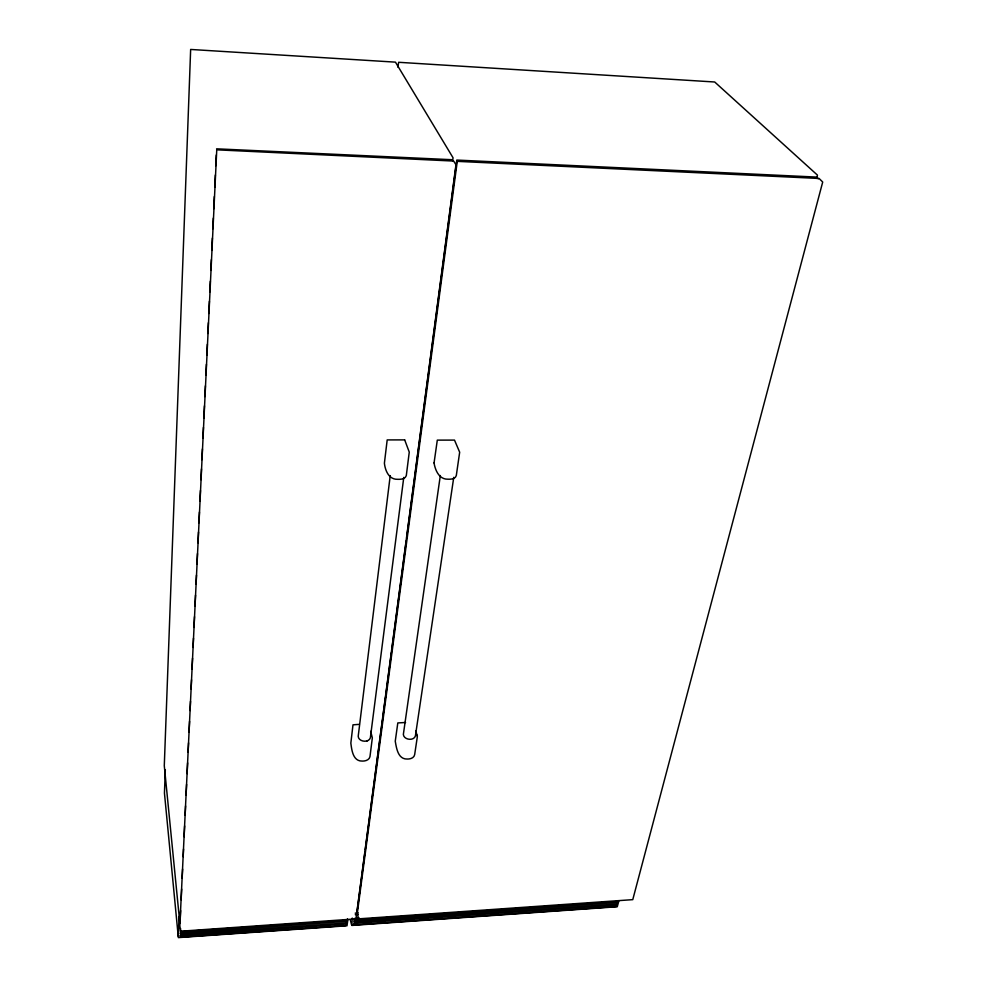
<?xml version="1.0" encoding="UTF-8"?>
<svg xmlns="http://www.w3.org/2000/svg" width="987" height="987" viewBox="0 0 987 987"><rect width="100%" height="100%" fill="white"/><g stroke="black" fill="none" stroke-linecap="round" stroke-linejoin="round"><path stroke-width="1.48" d="M415.897 730.923L417.341 736.697L414.663 754.623C414.133 758.016 410.111 759.2 407.137 759.04C397.909 759.262 396.453 747.998 395.256 741.212L397.81 722.928L405.558 722.496M165.322 769.7L164.447 793.153L178.351 937.613L346.992 925.781L347.893 919.637M178.191 936.256L179.116 916.392M180.053 922.907L180.633 910.594M181.139 899.823L181.645 889.053M182.151 878.282L182.595 869.041M183.175 856.741L183.533 849.042M184.113 836.729L184.618 825.959M185.137 815.188L185.568 805.947M186.074 795.177L186.58 784.406M187.098 773.635L187.604 762.865M188.11 752.094L188.542 742.853M189.06 732.083L189.566 721.312M190.072 710.541L190.503 701.301M191.083 688.988L191.527 679.759M192.033 668.989L192.539 658.218M193.045 647.447L193.489 638.207M193.995 627.436L194.501 616.665M195.007 605.895L195.512 595.124M196.031 584.341L196.462 575.113M196.968 564.342L197.474 553.571M197.992 542.801L198.498 532.018M198.93 522.789L199.436 512.019M199.942 501.248L200.46 490.477M200.966 479.694L201.471 468.924M201.903 459.695L202.421 448.925M202.927 438.154L203.433 427.383M203.865 418.143L204.445 405.83M204.889 396.601L205.395 385.831M205.901 375.06L206.406 364.277M206.851 355.049L207.356 344.278M207.862 333.507L208.368 322.737M208.812 313.496L209.392 301.183M209.824 291.955L210.33 281.184M210.836 270.413L211.354 259.63M211.786 250.402L212.365 238.089M212.797 228.861L213.315 218.09M213.747 208.849L214.327 196.536M214.759 187.308L215.339 174.995M215.783 165.767L216.289 154.984M346.499 919.6L346.264 920.415L180.485 931.777L179.844 925.732L216.758 149.827L453.65 161.066L455.969 164.743L355.962 918.885L180.621 931.222L180.621 930.322M397.884 67.165L398.662 62.292L714.699 81.995L817.458 175.131L816.78 178.437M390.223 475.598L358.207 736.302C358.441 741.879 368.632 743.125 370.347 737.869L403.769 477.4M346.906 923.376L347.473 918.909M352.248 918.046L351.878 925.436L617.27 906.745L618.874 900.847M452.638 161.029L453.033 157.76L395.466 62.144L190.651 49.449L164.286 765.764L179.819 922.981M354.395 918.379L354.617 919.835L617.591 901.526L617.874 900.687M357.171 910.73L361.834 875.568M362.241 872.52L364.882 852.645M365.289 849.585L367.719 831.239M368.126 828.192L370.754 808.316M371.161 805.256L376.639 763.987M377.046 760.928L382.524 719.659M382.931 716.599L385.559 696.736M385.966 693.676L391.444 652.407M391.851 649.347L406.249 540.814M406.656 537.767L456.808 160.067L816.52 177.08L818.322 178.832M440.325 475.524L403.35 734.427C403.695 739.868 413.763 741.262 415.391 735.994L453.761 477.326M216.572 148.827L452.034 159.709L453.181 161.313M367.46 740.743L366.769 740.941M184.507 936.515L189.085 936.194M198.251 935.553L202.841 935.232M212.008 934.578L218.127 934.158M227.294 933.505L231.883 933.184M241.05 932.542L245.627 932.221M254.806 931.568L259.384 931.247M268.55 930.605L273.14 930.285M282.307 929.643L288.426 929.211M296.063 928.668L302.182 928.236M311.349 927.595L315.926 927.274M325.105 926.633L329.683 926.312M338.849 925.658L343.439 925.337M353.087 924.659L357.689 924.338M366.868 923.696L371.47 923.363M382.179 922.611L385.251 922.401M395.96 921.648L400.562 921.327M409.741 920.674L414.343 920.353M423.522 919.711L428.111 919.378M437.303 918.737L441.892 918.416M451.084 917.774L455.673 917.441M464.865 916.8L469.454 916.479M478.646 915.825L484.765 915.405M492.427 914.863L498.546 914.431M506.208 913.888L512.327 913.456M521.518 912.815L526.108 912.494M535.299 911.84L539.889 911.519M549.08 910.878L553.67 910.557M562.861 909.903L568.981 909.471M576.642 908.941L582.762 908.509M591.953 907.867L596.543 907.534M605.734 906.893L610.324 906.572M353.938 924.955L616.32 906.485L616.604 905.758L616.295 904.993L353.864 923.376L353.839 924.93M355.209 913.111L358.281 912.901M355.295 914.69L358.355 914.48M356.073 918.157L359.145 917.935M358.651 918.848L632.766 899.65L822.714 182.003L819.074 178.462L457.265 161.362L357.282 913.456L358.626 918.848M359.391 724.335L352.988 724.84L350.841 743.1C351.73 749.91 352.914 761.322 362.217 761.076C365.264 761.224 369.323 760.039 369.977 756.622L372.333 737.894L370.693 731.33M180.707 929.31L180.547 928.533M351.557 924.77L350.336 920.057M404.658 439.894L387.188 439.918L384.399 463.199C385.214 470.725 388.952 479.657 397.712 479.312C400.734 479.435 405.275 479.114 406.299 475.623L409.26 452.108L404.707 439.955M417.168 735.179L417.341 736.006M180.202 935.738L180.424 937.156L345.61 925.535L345.845 924.72L345.61 923.968L180.202 935.738M180.337 933.122L180.547 934.553L345.931 922.981L346.166 922.166L345.943 921.414L180.337 933.122M434.07 462.928L434.083 463.211C435.378 470.651 439.277 479.509 448.024 479.201C450.96 479.337 455.451 479.016 456.302 475.549L459.671 452.206L454.501 440.103L437.303 440.128L434.07 462.928M354.049 920.933L354.271 922.389L616.961 904.006L617.245 903.278L616.863 902.5L354.049 920.933"/></g></svg>
